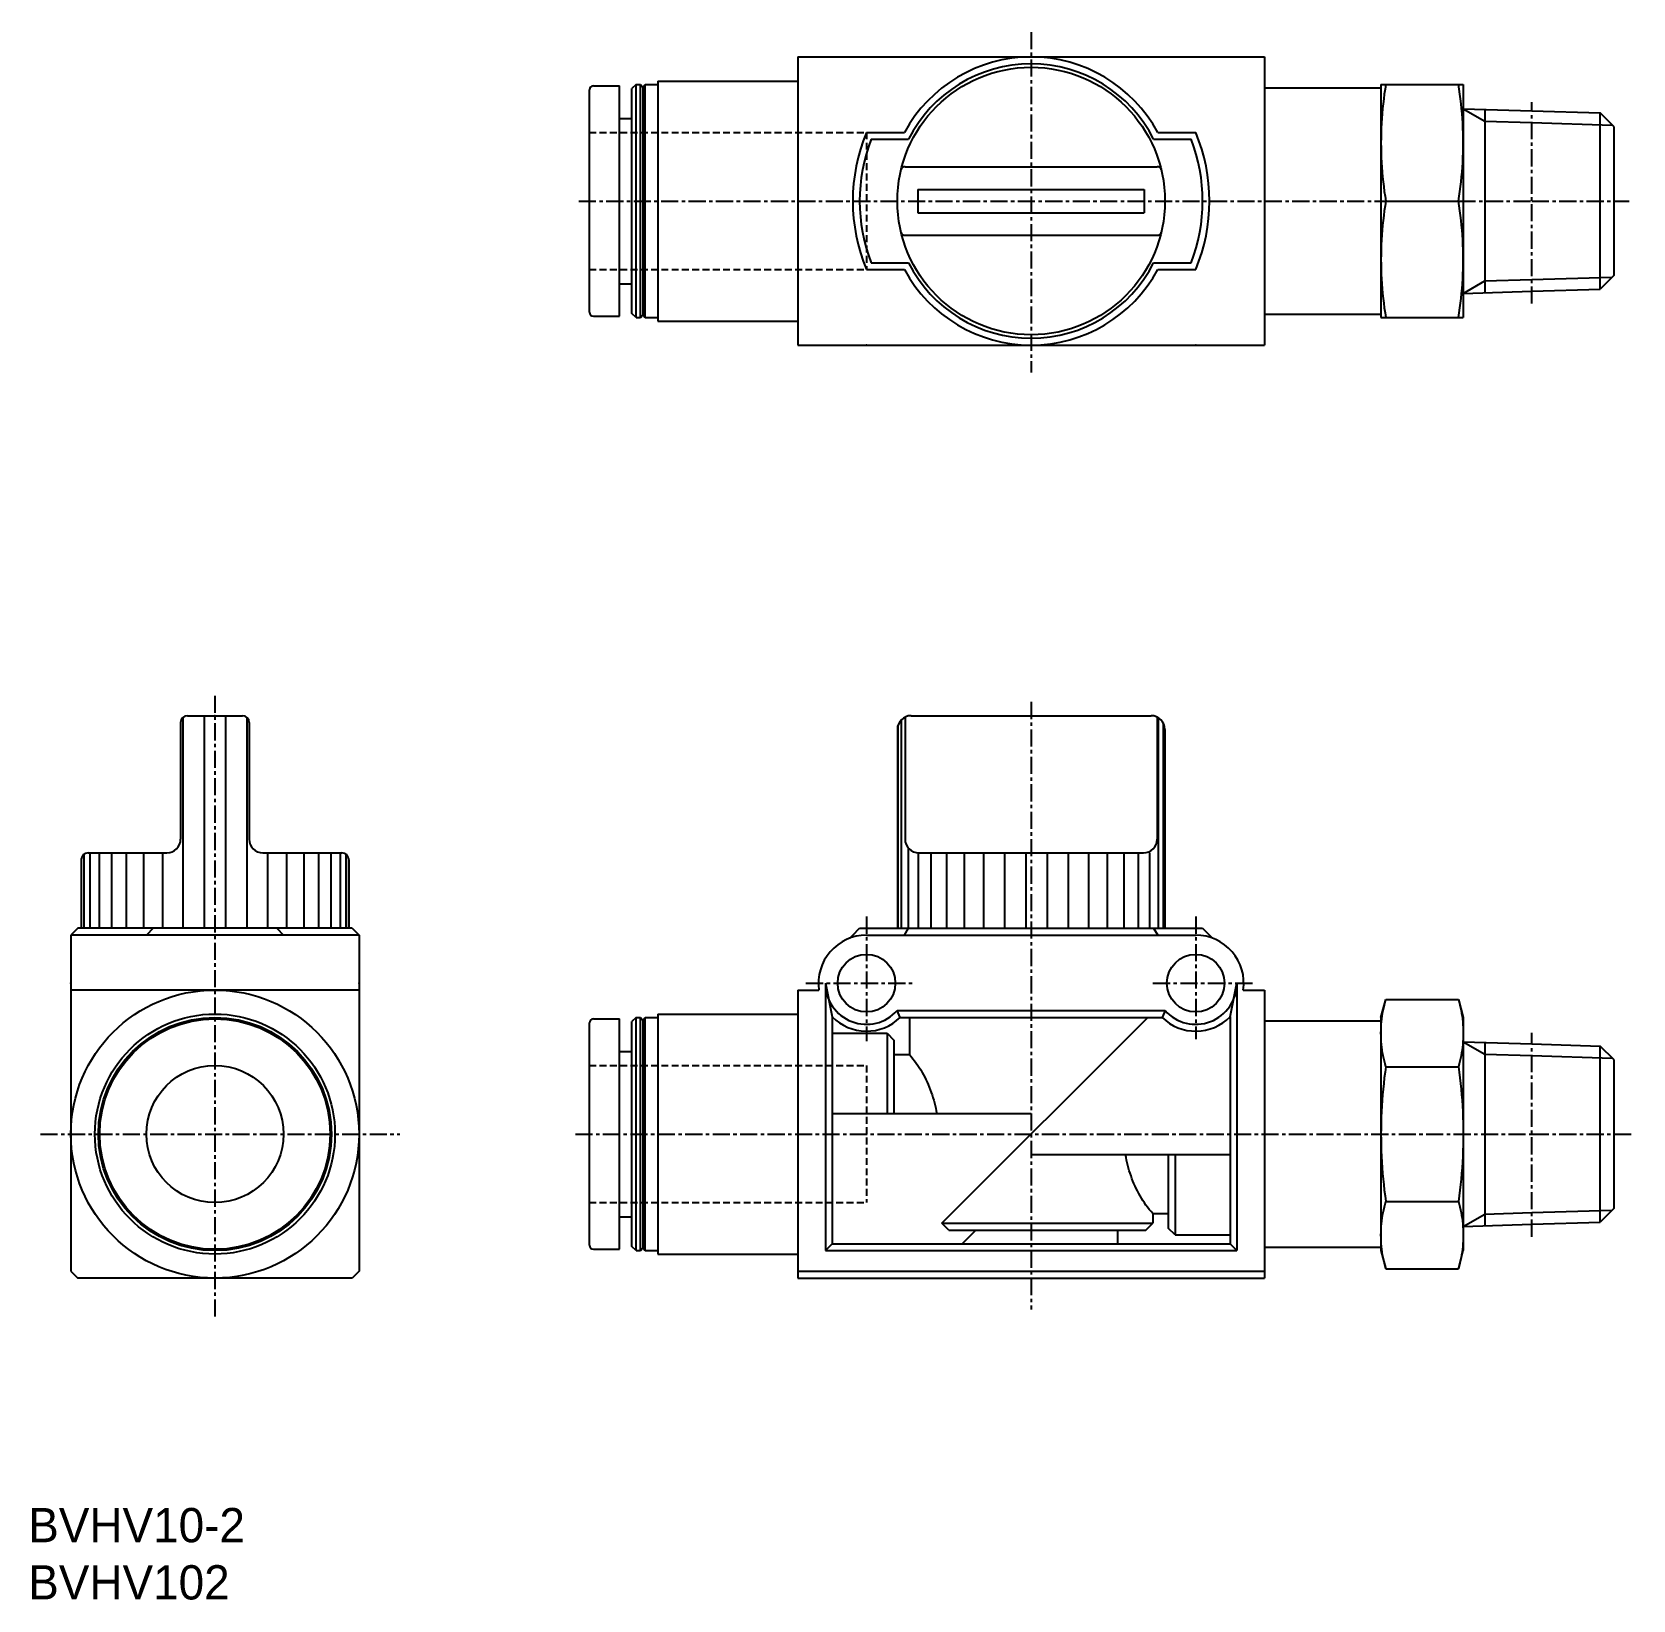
# Model space of a CAD drawing. Extents: x 148 to 264, y 141 to 256.
import ezdxf

# ---------------------------------------------------------------- set-up
doc = ezdxf.new("R2010")
doc.units = 0
doc.linetypes.add('CENTER', pattern=[2, 1.25, -0.25, 0.25, -0.25])
doc.linetypes.add('DASHED', pattern=[0.75, 0.5, -0.25])
doc.layers.get('0').update_dxf_attribs({"linetype": 'CONTINUOUS'})
doc.layers.add('CENTER', color=1, linetype='CENTER')

msp = doc.modelspace()

# ---------------------------------------------------------------- linework, layer by layer
at = {"color": 7, "linetype": 'CONTINUOUS'}
for p, q in [((203.53, 253.8), (237.53, 253.8)), ((203.53, 253.8), (203.53, 232.8)), ((237.53, 253.8), (237.53, 232.8)), ((188.33, 235.2), (188.33, 251.4)), ((188.63, 251.7), (190.53, 251.7)), ((190.53, 234.9), (190.53, 251.7)), ((191.73, 251.8), (191.43, 251.5)), ((191.43, 235.1), (191.43, 251.5)), ((191.73, 234.8), (191.73, 251.8)), ((191.73, 251.8), (192.05, 251.8)), ((192.05, 234.8), (192.05, 251.8)), ((192.05, 251.8), (192.23, 251.6)), ((192.23, 251.6), (192.4, 251.8)), ((192.23, 251.6), (192.23, 235)), ((192.4, 234.8), (192.4, 251.8)), ((192.4, 251.8), (193.33, 251.8)), ((193.33, 252.05), (203.53, 252.05)), ((193.33, 252.05), (193.33, 234.55)), ((237.53, 251.55), (246.03, 251.55)), ((246.03, 251.8), (252.03, 251.8)), ((246.03, 251.8), (246.03, 234.8)), ((252.03, 251.8), (252.03, 234.8)), ((252.03, 250.03), (257.02, 249.87)), ((253.6, 249.98), (253.6, 236.61)), ((257.02, 249.87), (262.01, 249.72)), ((190.53, 249.32), (191.43, 249.32)), ((262.01, 236.87), (262.01, 249.72)), ((263.03, 248.7), (262.01, 249.72)), ((263.03, 237.9), (263.03, 248.7)), ((208.53, 248.3), (211.3, 248.3)), ((208.87, 247.8), (211.6, 247.8)), ((229.46, 247.8), (232.19, 247.8)), ((229.76, 248.3), (232.53, 248.3)), ((211.34, 245.8), (229.72, 245.8)), ((212.28, 244.15), (228.78, 244.15)), ((212.28, 244.15), (212.28, 242.45)), ((228.78, 244.15), (228.78, 242.45)), ((246.38, 243.3), (251.68, 243.3)), ((212.28, 242.45), (228.78, 242.45)), ((211.34, 240.8), (229.72, 240.8)), ((208.53, 238.3), (211.3, 238.3)), ((208.87, 238.8), (211.6, 238.8)), ((229.46, 238.8), (232.19, 238.8)), ((229.76, 238.3), (232.53, 238.3)), ((190.53, 237.27), (191.43, 237.27)), ((263.03, 237.9), (262.01, 236.87)), ((252.03, 236.56), (257.02, 236.72)), ((257.02, 236.72), (262.01, 236.87)), ((188.63, 234.9), (190.53, 234.9)), ((191.73, 234.8), (191.43, 235.1)), ((191.73, 234.8), (192.05, 234.8)), ((192.05, 234.8), (192.23, 235)), ((192.23, 235), (192.4, 234.8)), ((192.4, 234.8), (193.33, 234.8)), ((237.53, 235.05), (246.03, 235.05)), ((246.03, 234.8), (252.03, 234.8)), ((193.33, 234.55), (203.53, 234.55)), ((203.53, 232.8), (237.53, 232.8)), ((158.71, 205.65), (158.71, 190.28)), ((159.04, 205.78), (163.04, 205.78)), ((160.26, 205.78), (160.26, 190.28)), ((161.82, 205.78), (161.82, 190.28)), ((163.37, 205.65), (163.37, 190.28)), ((211.06, 205.48), (211.06, 190.28)), ((211.34, 205.68), (211.34, 196.78)), ((211.78, 205.78), (229.28, 205.78)), ((229.72, 205.68), (229.72, 196.78)), ((229.78, 205.64), (229.78, 190.28)), ((158.54, 205.28), (158.54, 196.78)), ((163.54, 205.28), (163.54, 196.78)), ((210.78, 204.78), (210.78, 190.28)), ((210.81, 205.03), (210.81, 190.28)), ((230.15, 205.26), (230.15, 190.28)), ((230.28, 204.78), (230.28, 190.28)), ((211.56, 196.15), (211.56, 190.28)), ((151.29, 195.28), (151.29, 190.28)), ((151.3, 195.37), (151.3, 190.28)), ((151.49, 195.68), (151.49, 190.28)), ((151.79, 195.78), (157.54, 195.78)), ((151.92, 195.78), (151.92, 190.28)), ((152.6, 195.78), (152.6, 190.28)), ((153.49, 195.78), (153.49, 190.28)), ((154.57, 195.78), (154.57, 190.28)), ((155.83, 195.78), (155.83, 190.28)), ((157.22, 195.78), (157.22, 190.28)), ((164.54, 195.78), (170.29, 195.78)), ((164.86, 195.78), (164.86, 190.28)), ((166.25, 195.78), (166.25, 190.28)), ((167.51, 195.78), (167.51, 190.28)), ((168.59, 195.78), (168.59, 190.28)), ((169.48, 195.78), (169.48, 190.28)), ((170.16, 195.78), (170.16, 190.28)), ((170.59, 195.68), (170.59, 190.28)), ((170.78, 195.37), (170.78, 190.28)), ((170.79, 195.28), (170.79, 190.28)), ((212.29, 195.78), (212.29, 190.28)), ((212.34, 195.78), (228.72, 195.78)), ((213.23, 195.78), (213.23, 190.28)), ((214.36, 195.78), (214.36, 190.28)), ((215.65, 195.78), (215.65, 190.28)), ((217.07, 195.78), (217.07, 190.28)), ((218.58, 195.78), (218.58, 190.28)), ((220.14, 195.78), (220.14, 190.28)), ((221.7, 195.78), (221.7, 190.28)), ((223.24, 195.78), (223.24, 190.28)), ((224.71, 195.78), (224.71, 190.28)), ((226.07, 195.78), (226.07, 190.28)), ((227.28, 195.78), (227.28, 190.28)), ((228.32, 195.78), (228.32, 190.28)), ((229.16, 195.78), (229.16, 190.28)), ((151.04, 190.28), (150.54, 189.78)), ((171.04, 190.28), (151.04, 190.28)), ((156.54, 190.28), (156.04, 189.78)), ((165.54, 190.28), (166.04, 189.78)), ((171.04, 190.28), (171.54, 189.78)), ((207.53, 189.78), (208.03, 190.28)), ((208.03, 190.28), (233.03, 190.28)), ((211.3, 189.78), (211.6, 190.28)), ((229.46, 190.28), (229.76, 189.78)), ((233.03, 190.28), (233.75, 189.56)), ((171.54, 189.78), (150.54, 189.78)), ((150.54, 189.78), (150.54, 165.28)), ((171.54, 189.78), (171.54, 165.28)), ((207.31, 189.56), (207.53, 189.78)), ((208.53, 189.78), (232.53, 189.78)), ((171.54, 185.78), (150.54, 185.78)), ((203.53, 185.78), (203.53, 164.78)), ((203.53, 185.78), (205.06, 185.78)), ((205.53, 186.28), (205.53, 166.78)), ((205.53, 186.28), (206.03, 183.83)), ((235.03, 183.83), (235.53, 186.28)), ((235.53, 186.28), (235.53, 166.78)), ((235.99, 185.78), (237.53, 185.78)), ((237.53, 185.78), (237.53, 164.78)), ((246.03, 183.78), (246.38, 185.09)), ((246.38, 185.09), (251.68, 185.09)), ((251.68, 185.09), (252.03, 183.78)), ((188.33, 167.18), (188.33, 183.38)), ((188.63, 183.68), (190.53, 183.68)), ((190.53, 166.88), (190.53, 183.68)), ((191.73, 183.78), (191.43, 183.48)), ((191.43, 167.08), (191.43, 183.48)), ((191.73, 166.78), (191.73, 183.78)), ((191.73, 183.78), (192.05, 183.78)), ((192.05, 166.78), (192.05, 183.78)), ((192.05, 183.78), (192.23, 183.58)), ((192.23, 183.58), (192.4, 183.78)), ((192.23, 183.58), (192.23, 166.98)), ((192.4, 166.78), (192.4, 183.78)), ((192.4, 183.78), (193.33, 183.78)), ((193.33, 184.03), (203.53, 184.03)), ((193.33, 184.03), (193.33, 166.53)), ((206.03, 183.83), (206.03, 167.28)), ((210.77, 184.28), (230.29, 184.28)), ((210.98, 183.78), (210.77, 184.28)), ((210.98, 183.78), (230.08, 183.78)), ((211.66, 183.78), (211.66, 181.08)), ((214.03, 168.78), (229.03, 183.78)), ((230.29, 184.28), (230.08, 183.78)), ((235.03, 183.83), (235.03, 167.28)), ((237.53, 183.53), (246.03, 183.53)), ((246.03, 183.78), (246.03, 166.78)), ((252.03, 183.78), (252.03, 166.78)), ((206.03, 182.63), (210.03, 182.63)), ((210.03, 182.63), (210.03, 176.78)), ((210.03, 182.63), (210.53, 182.13)), ((210.53, 182.13), (210.53, 176.78)), ((190.53, 181.3), (191.43, 181.3)), ((210.53, 181.08), (211.66, 181.08)), ((252.03, 182.01), (257.02, 181.86)), ((253.6, 181.96), (253.6, 168.59)), ((257.02, 181.86), (262.01, 181.7)), ((262.01, 168.86), (262.01, 181.7)), ((263.03, 180.68), (262.01, 181.7)), ((246.38, 180.19), (251.68, 180.19)), ((263.03, 169.88), (263.03, 180.68)), ((206.03, 176.78), (220.53, 176.78)), ((220.53, 173.78), (235.03, 173.78)), ((230.53, 173.78), (230.53, 168.43)), ((231.03, 173.78), (231.03, 167.93)), ((246.38, 170.37), (251.68, 170.37)), ((190.53, 169.25), (191.43, 169.25)), ((229.4, 169.48), (229.4, 168.78)), ((229.4, 169.48), (230.53, 169.48)), ((263.03, 169.88), (262.01, 168.86)), ((214.03, 168.78), (229.4, 168.78)), ((214.53, 168.28), (214.03, 168.78)), ((214.53, 168.28), (228.9, 168.28)), ((215.51, 167.28), (216.51, 168.28)), ((226.83, 168.28), (226.83, 167.28)), ((228.9, 168.28), (229.4, 168.78)), ((231.03, 167.93), (230.53, 168.43)), ((252.03, 168.54), (257.02, 168.7)), ((257.02, 168.7), (262.01, 168.86)), ((188.63, 166.88), (190.53, 166.88)), ((191.73, 166.78), (191.43, 167.08)), ((192.05, 166.78), (192.23, 166.98)), ((192.23, 166.98), (192.4, 166.78)), ((205.53, 166.78), (206.03, 167.28)), ((206.03, 167.28), (235.03, 167.28)), ((231.03, 167.93), (235.03, 167.93)), ((235.53, 166.78), (235.03, 167.28)), ((237.53, 167.03), (246.03, 167.03)), ((191.73, 166.78), (192.05, 166.78)), ((192.4, 166.78), (193.33, 166.78)), ((193.33, 166.53), (203.53, 166.53)), ((205.53, 166.78), (235.53, 166.78)), ((246.03, 166.78), (246.38, 165.46)), ((251.68, 165.46), (252.03, 166.78)), ((150.54, 165.28), (151.04, 164.78)), ((171.04, 164.78), (151.04, 164.78)), ((171.54, 165.28), (171.04, 164.78)), ((203.53, 165.28), (237.53, 165.28)), ((203.53, 164.78), (237.53, 164.78)), ((246.38, 165.46), (251.68, 165.46))]:
    msp.add_line(p, q, dxfattribs=at)
at = {"color": 3, "linetype": 'CONTINUOUS'}
for p, q in [((252.03, 250.03), (253.6, 249.13)), ((253.6, 249.13), (257.02, 249.02)), ((257.02, 249.02), (262.89, 248.84)), ((252.03, 236.56), (253.6, 237.47)), ((253.6, 237.47), (257.02, 237.57)), ((257.02, 237.57), (262.89, 237.76)), ((252.03, 182.01), (253.6, 181.11)), ((253.6, 181.11), (257.02, 181)), ((257.02, 181), (262.89, 180.82)), ((252.03, 168.54), (253.6, 169.45)), ((253.6, 169.45), (257.02, 169.56)), ((257.02, 169.56), (262.89, 169.74))]:
    msp.add_line(p, q, dxfattribs=at)
at = {"color": 3, "linetype": 'DASHED'}
for p, q in [((188.33, 248.3), (208.53, 248.3)), ((208.53, 248.3), (208.53, 238.3)), ((188.33, 238.3), (208.53, 238.3)), ((188.33, 180.28), (208.53, 180.28)), ((208.53, 180.28), (208.53, 170.28)), ((188.33, 170.28), (208.53, 170.28))]:
    msp.add_line(p, q, dxfattribs=at)
at = {"color": 7, "linetype": 'CONTINUOUS'}
for points in [[(246.38, 251.8, 0.027174), (246.07, 248.97, 0.027885), (246.07, 246.12, 0.027178), (246.38, 243.3)], [(251.68, 243.3, 0.027174), (251.99, 246.12, 0.027885), (251.99, 248.97, 0.027178), (251.68, 251.8)], [(246.38, 243.3, 0.027174), (246.07, 240.47, 0.027885), (246.07, 237.62, 0.027178), (246.38, 234.8)], [(251.68, 234.8, 0.027174), (251.99, 237.62, 0.027885), (251.99, 240.47, 0.027178), (251.68, 243.3)], [(246.38, 180.19, -0.045589), (246.07, 181.81, -0.049064), (246.07, 183.47, -0.045571), (246.38, 185.09)], [(251.68, 185.09, -0.045589), (251.99, 183.47, -0.049064), (251.99, 181.81, -0.045571), (251.68, 180.19)], [(211.66, 181.08, -0.051007), (212.58, 179.78, -0.044727), (213.25, 178.32, -0.042584), (213.65, 176.78)], [(246.38, 180.19, 0.023632), (246.07, 176.92, 0.024096), (246.07, 173.64, 0.023635), (246.38, 170.37)], [(251.68, 180.19, -0.023632), (251.99, 176.92, -0.024096), (251.99, 173.64, -0.023635), (251.68, 170.37)], [(229.4, 169.48, -0.051006), (228.47, 170.78, -0.044727), (227.81, 172.23, -0.042584), (227.41, 173.78)], [(246.38, 165.46, -0.045589), (246.07, 167.09, -0.049064), (246.07, 168.74, -0.045571), (246.38, 170.37)], [(251.68, 170.37, -0.045589), (251.99, 168.74, -0.049064), (251.99, 167.09, -0.045571), (251.68, 165.46)]]:
    msp.add_lwpolyline(points, format="xyb", dxfattribs=at)
for centre, radius in [((220.53, 243.3), 9.75), ((208.53, 186.28), 2.1), ((232.53, 186.28), 2.1), ((161.04, 175.28), 10.5), ((161.04, 175.28), 8.75), ((161.04, 175.28), 8.5), ((161.04, 175.28), 8.4), ((161.04, 175.28), 5)]:
    msp.add_circle(centre, radius, dxfattribs=at)
for centre, radius, start, end in [((220.53, 243.3), 10.5, 28.4369, 151.5631), ((220.53, 243.3), 10, 26.7437, 153.2563), ((188.63, 251.4), 0.3, 90, 180), ((220.53, 243.3), 13, 157.3801, 202.6199), ((220.53, 243.3), 12.5, 158.8998, 201.1002), ((220.53, 243.3), 12.5, 338.8998, 21.1002), ((220.53, 243.3), 13, 337.3801, 22.6199), ((211.34, 245.5), 0.3, 90, 166.5377), ((229.72, 245.5), 0.3, 13.4622, 90), ((211.34, 241.1), 0.3, 193.4623, 270), ((229.72, 241.1), 0.3, 270, 346.5378), ((220.53, 243.3), 10.5, 208.4369, 331.5631), ((220.53, 243.3), 10, 206.7437, 333.2563), ((188.63, 235.2), 0.3, 180, 270), ((159.04, 205.28), 0.5, 90, 180), ((163.04, 205.28), 0.5, 0, 90), ((211.78, 204.78), 1, 90, 180), ((229.28, 204.78), 1, 0, 90), ((157.54, 196.78), 1, 270, 0), ((164.54, 196.78), 1, 180, 270), ((212.34, 196.78), 1, 180, 270), ((228.72, 196.78), 1, 270, 0), ((151.79, 195.28), 0.5, 90, 180), ((170.29, 195.28), 0.5, 0, 90), ((208.53, 186.28), 3.5, 90, 188.2132), ((232.53, 186.28), 3.5, 351.7868, 90), ((208.53, 186.28), 3, 180, 318.1897), ((232.53, 186.28), 3, 221.8103, 0), ((188.63, 183.38), 0.3, 90, 180), ((208.53, 186.28), 3.5, 224.4153, 314.4153), ((232.53, 186.28), 3.5, 225.5847, 315.5847), ((188.63, 167.18), 0.3, 180, 270)]:
    msp.add_arc(centre, radius, start, end, dxfattribs=at)
for p in [(208.53, 232.8), (232.53, 232.8), (161.04, 205.78), (220.53, 205.78), (150.54, 186.28), (171.54, 186.28), (208.53, 186.28)]:
    msp.add_point(p, dxfattribs=at)
at = {"layer": 'CENTER', "color": 1, "linetype": 'CENTER'}
for p, q in [((220.53, 255.62), (220.53, 230.81)), ((257.02, 235.82), (257.02, 250.51)), ((187.56, 243.3), (251.68, 243.3)), ((251.68, 243.3), (257.02, 243.3)), ((257.02, 243.3), (264.13, 243.3)), ((161.04, 207.23), (161.04, 161.88)), ((220.53, 206.78), (220.53, 162.48)), ((208.53, 191.13), (208.53, 182.06)), ((232.53, 191.13), (232.53, 182.21)), ((204.12, 186.28), (211.87, 186.28)), ((229.41, 186.28), (236.71, 186.28)), ((257.02, 167.8), (257.02, 182.66)), ((148.32, 175.28), (174.52, 175.28)), ((187.32, 175.28), (257.02, 175.28)), ((257.02, 175.28), (264.4, 175.28))]:
    msp.add_line(p, q, dxfattribs=at)
msp.add_point((232.53, 186.28), dxfattribs=at)

# ---------------------------------------------------------------- texts
for s, p in [('BVHV10-2', (147.43, 145.52)), ('BVHV102', (147.43, 141.35))]:
    msp.add_text(s, height=2.5).set_placement(p)

doc.saveas('drawing.dxf')
